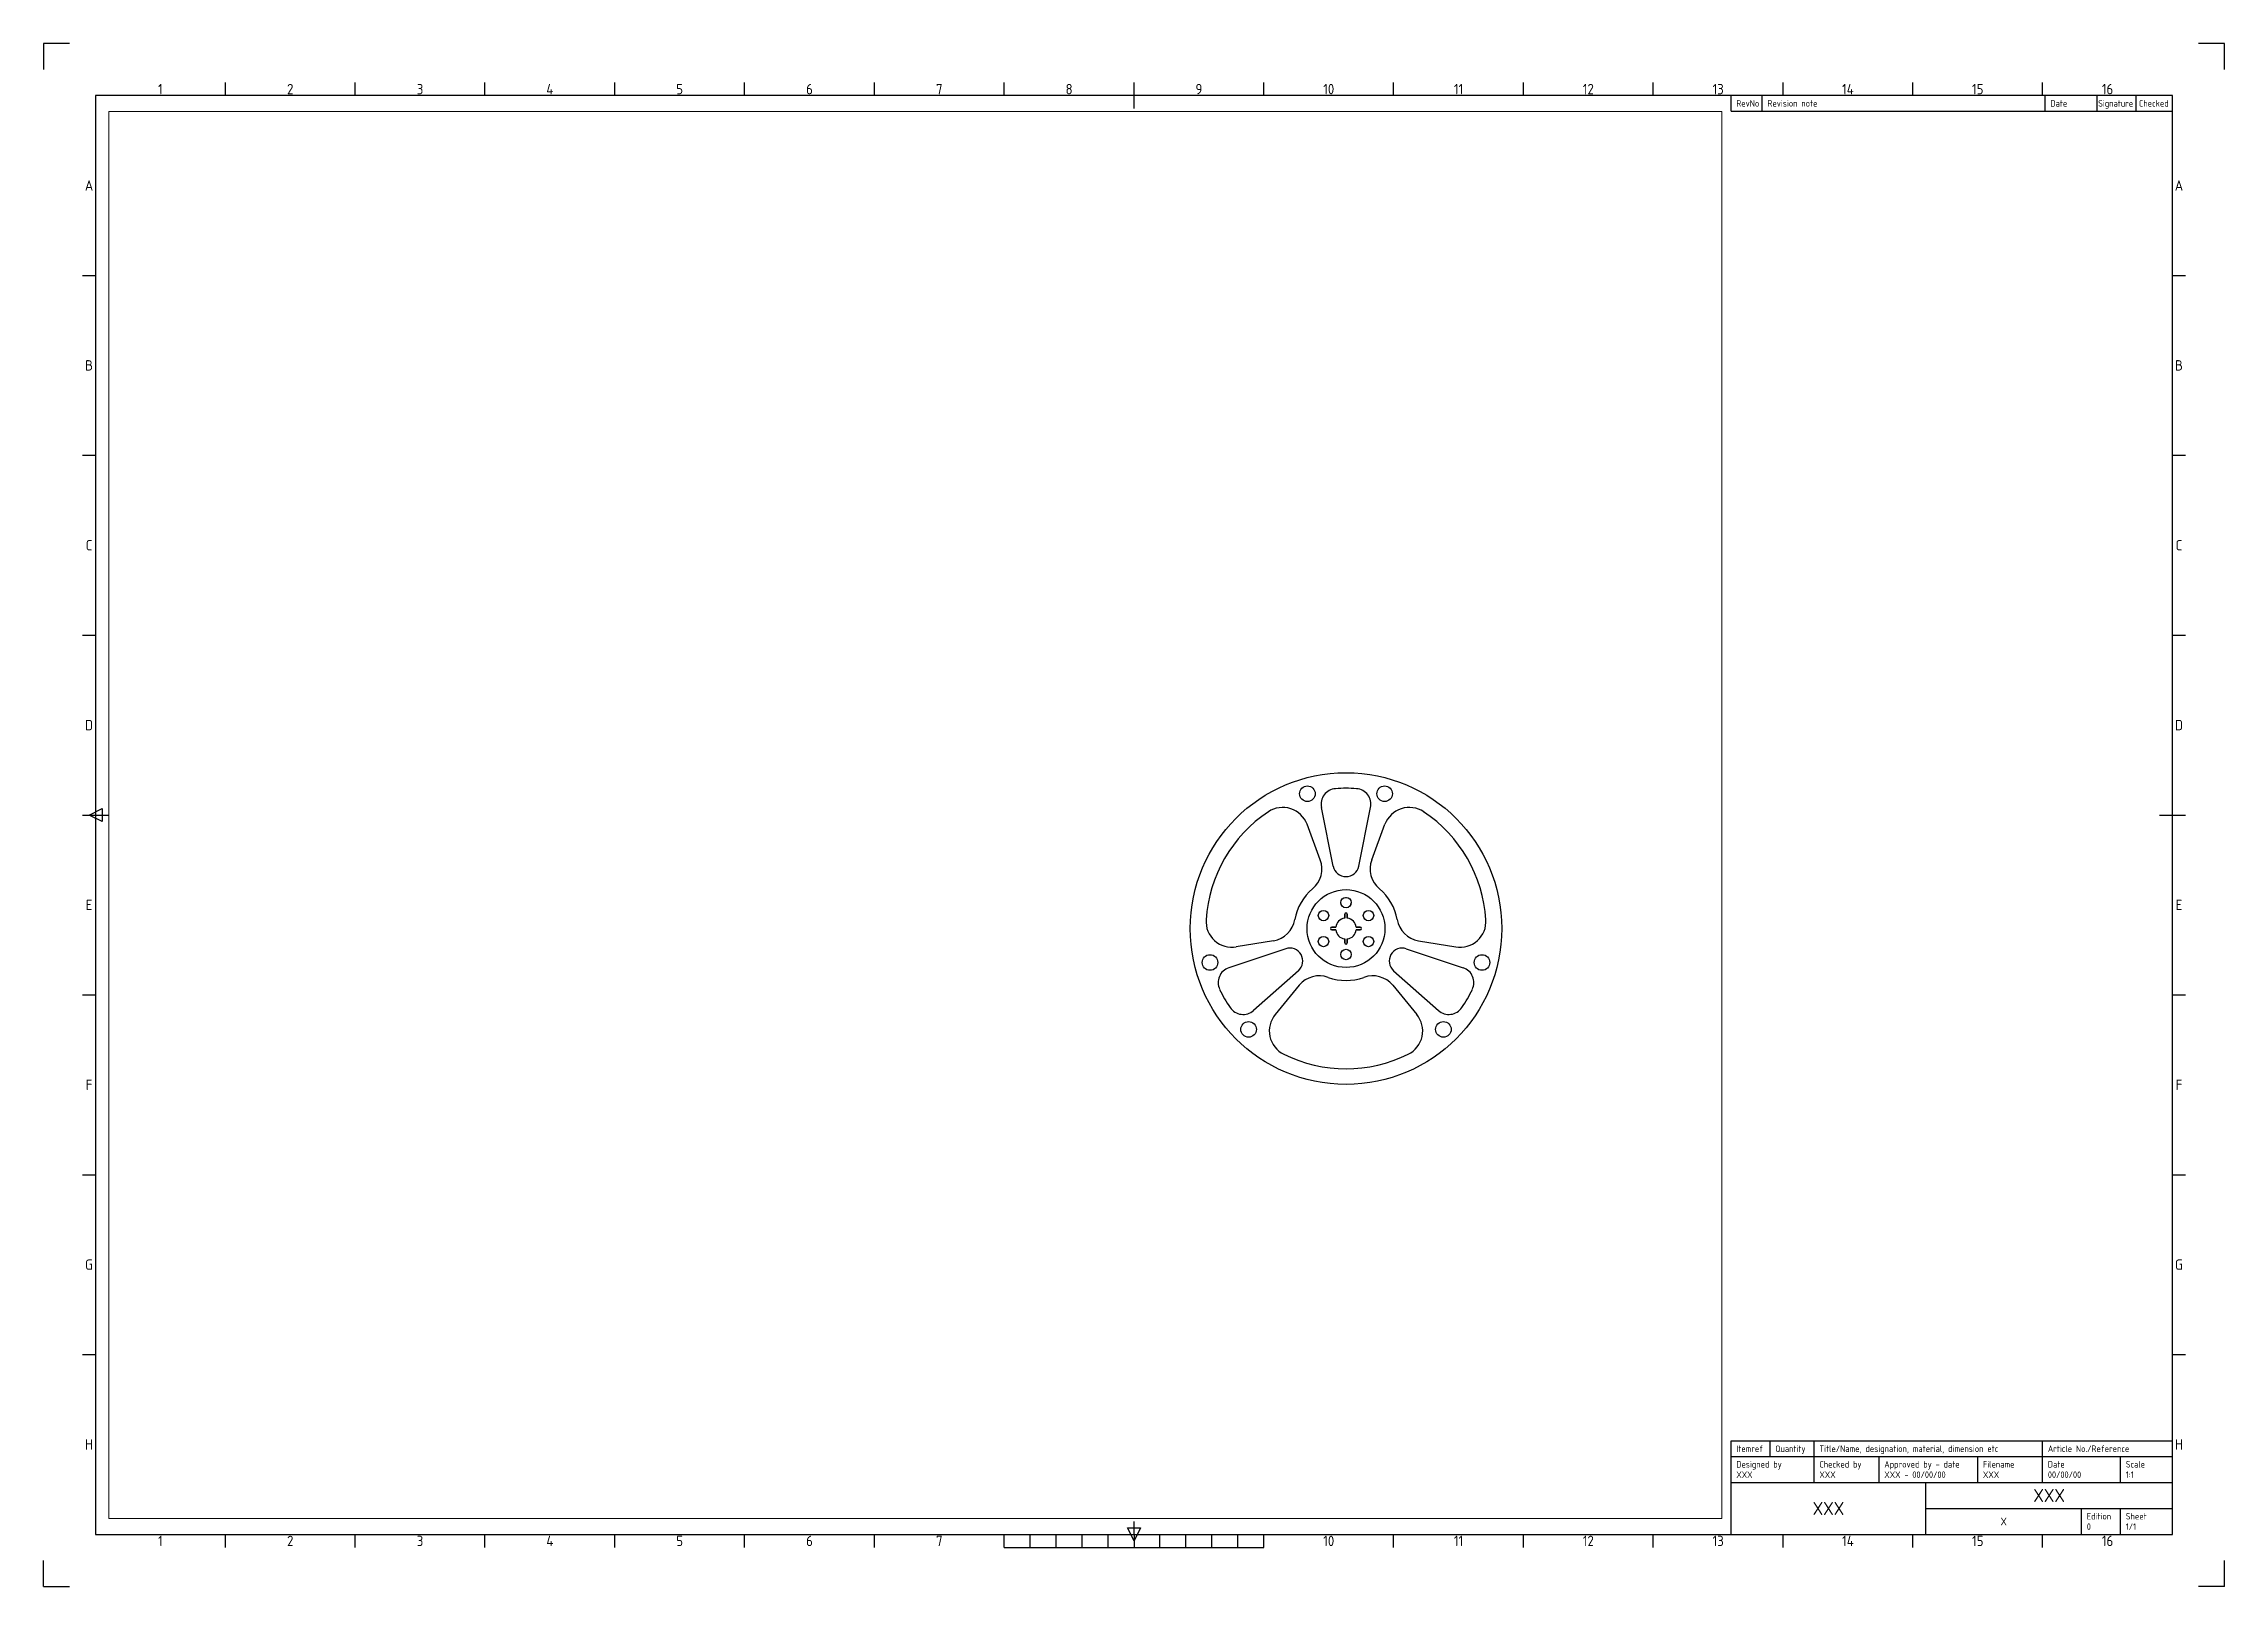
# Paper-space layout 'ISO A1 Layout' of a CAD drawing. Header units: millimetres. Extents: x 0 to 840, y 0 to 594.
# The model-space entities are those that its viewports show. They can reach past a viewport. Long polylines and large blocks are cut down to what shows.
import ezdxf
from ezdxf.enums import TextEntityAlignment as Align

# ---------------------------------------------------------------- set-up
doc = ezdxf.new("R2010")
doc.units = ezdxf.units.MM
doc.layers.add('Title Block', color=7, linetype='Continuous')
doc.layers.add('Viewport', color=5, linetype='Continuous')
doc.styles.add('ISO Proportional', font='isocp.shx')

# ---------------------------------------------------------------- blocks, each defined once
blk = doc.blocks.new('ISO A1 title block')
at = {"layer": 'Title Block'}
for p, q in [((10, 594), (0, 594)), ((0, 594), (0, 584)), ((840, 594), (830, 594)), ((840, 584), (840, 594)), ((820, 574), (20, 574)), ((20, 574), (20, 20)), ((70, 574), (70, 579)), ((120, 574), (120, 579)), ((170, 574), (170, 579)), ((220, 574), (220, 579)), ((270, 574), (270, 579)), ((320, 574), (320, 579)), ((370, 574), (370, 579)), ((420, 569), (420, 579)), ((470, 574), (470, 579)), ((520, 574), (520, 579)), ((570, 574), (570, 579)), ((620, 574), (620, 579)), ((650, 568), (650, 574)), ((662, 568), (662, 574)), ((670, 574), (670, 579)), ((720, 574), (720, 579)), ((770, 574), (770, 579)), ((771, 568), (771, 574)), ((791, 568), (791, 574)), ((806, 568), (806, 574)), ((820, 20), (820, 574)), ((650, 568), (820, 568)), ((15, 504.75), (20, 504.75)), ((820, 504.75), (825, 504.75)), ((15, 435.5), (20, 435.5)), ((820, 435.5), (825, 435.5)), ((15, 366.25), (20, 366.25)), ((820, 366.25), (825, 366.25)), ((15, 297), (25, 297)), ((17.5, 297), (22.5, 299.5)), ((22.5, 294.5), (17.5, 297)), ((22.5, 299.5), (22.5, 294.5)), ((815, 297), (825, 297)), ((15, 227.75), (20, 227.75)), ((820, 227.75), (825, 227.75)), ((15, 158.5), (20, 158.5)), ((820, 158.5), (825, 158.5)), ((15, 89.25), (20, 89.25)), ((820, 89.25), (825, 89.25)), ((650, 56), (820, 56)), ((650, 50), (650, 56)), ((665, 50), (665, 56)), ((682, 50), (682, 56)), ((770, 50), (770, 56)), ((650, 50), (820, 50)), ((650, 20), (650, 50)), ((682, 40), (682, 50)), ((707, 40), (707, 50)), ((745, 40), (745, 50)), ((770, 40), (770, 50)), ((800, 40), (800, 50)), ((650, 40), (820, 40)), ((725, 20), (725, 40)), ((725, 30), (820, 30)), ((785, 20), (785, 30)), ((800, 20), (800, 30)), ((20, 20), (820, 20)), ((70, 15), (70, 20)), ((120, 15), (120, 20)), ((170, 15), (170, 20)), ((220, 15), (220, 20)), ((270, 15), (270, 20)), ((320, 15), (320, 20)), ((370, 15), (370, 20)), ((380, 15), (380, 20)), ((390, 15), (390, 20)), ((400, 15), (400, 20)), ((410, 15), (410, 20)), ((417.5, 22.5), (422.5, 22.5)), ((420, 17.5), (417.5, 22.5)), ((420, 20), (420, 25)), ((422.5, 22.5), (420, 17.5)), ((420, 20), (420, 15)), ((430, 15), (430, 20)), ((440, 15), (440, 20)), ((450, 15), (450, 20)), ((460, 15), (460, 20)), ((470, 15), (470, 20)), ((520, 15), (520, 20)), ((570, 15), (570, 20)), ((620, 15), (620, 20)), ((670, 15), (670, 20)), ((720, 15), (720, 20)), ((770, 15), (770, 20)), ((0, 0), (0, 10)), ((370, 15), (470, 15)), ((840, 0), (840, 10)), ((0, 0), (10, 0)), ((840, 0), (830, 0))]:
    blk.add_line(p, q, dxfattribs=at)
at = {"layer": 'Title Block', "style": 'ISO Proportional'}
for s, p in [('1', (45, 576.5)), ('2', (95, 576.5)), ('3', (145, 576.5)), ('4', (195, 576.5)), ('5', (245, 576.5)), ('6', (295, 576.5)), ('7', (345, 576.5)), ('8', (395, 576.5)), ('9', (445, 576.5)), ('10', (495, 576.5)), ('11', (545, 576.5)), ('12', (595, 576.5)), ('13', (645, 576.5)), ('14', (695, 576.5)), ('15', (745, 576.5)), ('16', (795, 576.5)), ('A', (17.5, 539.375)), ('A', (822.5, 539.375)), ('B', (17.5, 470.125)), ('B', (822.5, 470.125)), ('C', (17.5, 400.875)), ('C', (822.5, 400.875)), ('D', (17.5, 331.625)), ('D', (822.5, 331.625)), ('E', (17.5, 262.375)), ('E', (822.5, 262.375)), ('F', (17.5, 193.125)), ('F', (822.5, 193.125)), ('G', (17.5, 123.875)), ('G', (822.5, 123.875)), ('H', (17.5, 54.625)), ('H', (822.5, 54.625)), ('1', (45, 17.5)), ('2', (95, 17.5)), ('3', (145, 17.5)), ('4', (195, 17.5)), ('5', (245, 17.5)), ('6', (295, 17.5)), ('7', (345, 17.5)), ('10', (495, 17.5)), ('11', (545, 17.5)), ('12', (595, 17.5)), ('13', (645, 17.5)), ('14', (695, 17.5)), ('15', (745, 17.5)), ('16', (795, 17.5))]:
    blk.add_text(s, height=4, dxfattribs=at).set_placement(p, align=Align.MIDDLE)
for s, p in [('RevNo', (652, 571)), ('Revision note', (664, 571)), ('Date', (773, 571)), ('Signature', (791.361, 571)), ('Checked', (807.083, 571)), ('Itemref', (652, 53)), ('Quantity', (667, 53)), ('Title/Name, designation, material, dimension etc', (684, 53)), ('Article No./Reference', (772, 53)), ('Designed by', (652, 47)), ('Checked by', (684, 47)), ('Approved by - date', (709, 47)), ('Filename', (747, 47)), ('Date', (772, 47)), ('Scale', (802, 47)), ('Edition', (787, 27)), ('Sheet', (802, 27))]:
    blk.add_text(s, height=2.5, dxfattribs=at).set_placement(p, align=Align.MIDDLE_LEFT)
at = {"layer": 'Title Block', "style": 'ISO Proportional', "flags": 8}
for tag, p in [('DESIGNED_BY', (652, 43)), ('CHECKED_BY', (684, 43)), ('APPROVED_BY_DATE', (709, 43)), ('FILENAME', (747, 43)), ('DATE', (772, 43)), ('SCALE', (802, 43)), ('EDITION', (787, 23)), ('SHEET', (802, 23))]:
    blk.add_attdef(tag, text='', height=2.5, dxfattribs=at).set_placement(p, align=Align.MIDDLE_LEFT)
for tag, height, p in [('TITLE', 5, (772.5, 35)), ('OWNER', 5, (687.5, 30)), ('DRAWING_NUMBER', 3, (755, 25))]:
    blk.add_attdef(tag, text='', height=height, dxfattribs=at).set_placement(p, align=Align.MIDDLE)
blk = doc.blocks.new('*U18')
for p, q in [((0.5, 1), (2.03, 1)), ((0.5, 0), (2.03, 0)), ((9.97, 1), (11.5, 1)), ((9.97, 0), (11.5, 0))]:
    blk.add_line(p, q)
for centre, start, end in [((0.5, 0.5), 90, 270), ((11.5, 0.5), 270, 90)]:
    blk.add_arc(centre, 0.5, start, end)
blk = doc.blocks.new('*U19')
at = {"color": 0, "linetype": 'ByBlock', "lineweight": -2, "transparency": 16777216}
blk.add_blockref('*U18', (15.21, 10.98), dxfattribs=at)
at = {"color": 0, "linetype": 'ByBlock', "lineweight": -2, "transparency": 16777216, "rotation": 180}
blk.add_blockref('*U18', (27.21, 11.98), dxfattribs=at)
blk = doc.blocks.new('*U11')
blk.add_blockref('*U19', (-15.21, -10.98))
blk = doc.blocks.new('*U13')
at = {"color": 0, "linetype": 'ByBlock', "lineweight": -2, "transparency": 16777216}
for p, rotation in [((21.71, 5.48), 90.00000000000001), ((20.71, 17.48), 270), ((27.21, 11.98), 180)]:
    blk.add_blockref('*U11', p, dxfattribs=dict(at, rotation=rotation))
blk.add_blockref('*U11', (15.21, 10.98), dxfattribs=at)
blk = doc.blocks.new('*U14')
blk.add_circle((0, 0), 2)
blk = doc.blocks.new('*U15')
at = {"color": 0, "linetype": 'ByBlock', "lineweight": -2, "transparency": 16777216}
for p, rotation in [((12.55, 16.48), 59.99999999999999), ((29.87, 16.48), 299.9999999999999), ((12.55, 6.48), 120), ((29.87, 6.48), 240), ((21.21, 1.48), 180)]:
    blk.add_blockref('*U14', p, dxfattribs=dict(at, rotation=rotation))
blk.add_blockref('*U14', (21.21, 21.48), dxfattribs=at)
blk = doc.blocks.new('*U16')
for p, q in [((-4.88, 23.53), (-9.49, 46.21)), ((4.88, 23.53), (9.49, 46.21)), ((-17.99, -22.28), (-27.26, -33.52)), ((17.99, -22.28), (27.26, -33.52))]:
    blk.add_line(p, q)
for centre in [(-14.88, 51.45), (14.88, 51.45)]:
    blk.add_circle(centre, 3)
for centre, radius, start, end in [((-3.62, 47.41), 6, 94.31924, 191.5), ((0, -0.45), 54, 85.68076, 94.31924), ((3.62, 47.41), 6, 348.5, 85.68076), ((0, 24.53), 4.98, 191.5, 348.5), ((-10.27, -28.64), 10, 69.97122, 140.5), ((0, -0.45), 20, 249.97122, 290.02878), ((10.27, -28.64), 10, 39.5, 110.02878), ((-19.54, -39.88), 10, 140.5, 243.63656), ((19.54, -39.88), 10, 296.36344, 39.5), ((0, -0.45), 54, 243.63656, 296.36344)]:
    blk.add_arc(centre, radius, start, end)
blk = doc.blocks.new('*U17')
at = {"color": 0, "linetype": 'ByBlock', "lineweight": -2, "transparency": 16777216}
for p, rotation in [((20.82, 11.25), 120), ((21.6, 11.25), 240)]:
    blk.add_blockref('*U16', p, dxfattribs=dict(at, rotation=rotation))
blk.add_blockref('*U16', (21.21, 11.93), dxfattribs=at)

msp = doc.modelspace()

# ---------------------------------------------------------------- linework, layer by layer
for p, q in [((376.05, 143.27), (376.05, 143.37)), ((374.13, 140.72), (374.06, 141.07)), ((377.97, 140.72), (378.04, 141.07)), ((361.05, 131.77), (361.06, 131.77)), ((361.05, 130.77), (361.06, 130.77)), ((391.04, 131.77), (391.05, 131.77)), ((391.04, 130.77), (391.05, 130.77))]:
    msp.add_line(p, q)
for radius in [60, 15]:
    msp.add_circle((376.05, 131.27), radius)
for radius, start, end in [(4, 97.18076, 172.81924), (10, 101.47834, 101.5), (4, 7.18076, 82.81924), (10, 78.5, 78.52166), (4, 187.18076, 262.81924), (4, 277.18076, 352.81924)]:
    msp.add_arc((376.05, 131.27), radius, start, end)

# ---------------------------------------------------------------- block references
for name in ['*U17', '*U15', '*U13']:
    msp.add_blockref(name, (354.84, 119.8))

psp = doc.layouts.new('ISO A1 Layout')

# ---------------------------------------------------------------- block references
at = {"layer": 'Title Block'}
ref = psp.add_blockref('ISO A1 title block', (0, 0), dxfattribs=at)
ref.add_attrib('CHECKED_BY', 'XXX', dxfattribs={"height": 2.5, "style": 'ISO Proportional'}).set_placement((684, 43), align=Align.MIDDLE_LEFT)
ref.add_attrib('OWNER', 'XXX', dxfattribs={"height": 5, "style": 'ISO Proportional'}).set_placement((687.5, 30), align=Align.MIDDLE)
ref.add_attrib('DESIGNED_BY', 'XXX', dxfattribs={"height": 2.5, "style": 'ISO Proportional'}).set_placement((652, 43), align=Align.MIDDLE_LEFT)
ref.add_attrib('FILENAME', 'XXX', dxfattribs={"height": 2.5, "style": 'ISO Proportional'}).set_placement((747, 43), align=Align.MIDDLE_LEFT)
ref.add_attrib('DRAWING_NUMBER', 'X', dxfattribs={"height": 3, "style": 'ISO Proportional'}).set_placement((755, 25), align=Align.MIDDLE)
ref.add_attrib('APPROVED_BY_DATE', 'XXX - 00/00/00', dxfattribs={"height": 2.5, "style": 'ISO Proportional'}).set_placement((709, 43), align=Align.MIDDLE_LEFT)
ref.add_attrib('TITLE', 'XXX', dxfattribs={"height": 5, "style": 'ISO Proportional'}).set_placement((772.5, 35), align=Align.MIDDLE)
ref.add_attrib('DATE', '00/00/00', dxfattribs={"height": 2.5, "style": 'ISO Proportional'}).set_placement((772, 43), align=Align.MIDDLE_LEFT)
ref.add_attrib('EDITION', '0', dxfattribs={"height": 2.5, "style": 'ISO Proportional'}).set_placement((787, 23), align=Align.MIDDLE_LEFT)
ref.add_attrib('SHEET', '1/1', dxfattribs={"height": 2.5, "style": 'ISO Proportional'}).set_placement((802, 23), align=Align.MIDDLE_LEFT)
ref.add_attrib('SCALE', '1:1', dxfattribs={"height": 2.5, "style": 'ISO Proportional'}).set_placement((802, 43), align=Align.MIDDLE_LEFT)

# ---------------------------------------------------------------- viewports
at = {"layer": 'Viewport'}
psp.add_viewport(center=(335.81, 297.04), size=(621.27, 541.7392), view_center_point=(210.2, 175.04), view_height=541.7392, dxfattribs=at)

doc.saveas('drawing.dxf')
